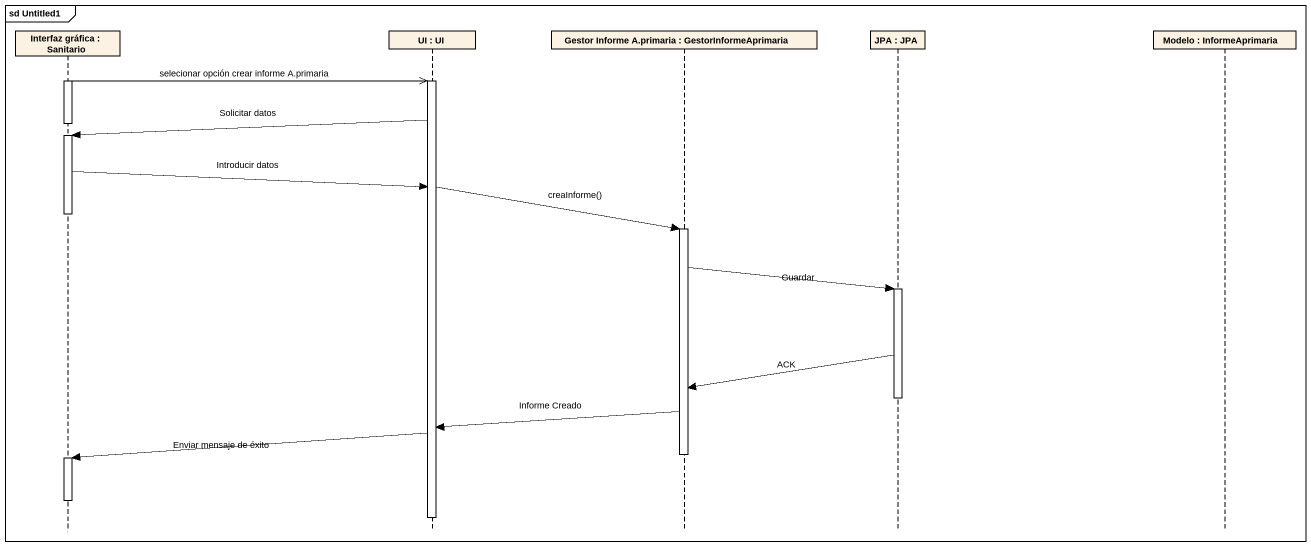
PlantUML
@startuml
mainframe sd Untitled1
hide footbox
participant "Interfaz gráfica : Sanitario" as Interfaz_gráfica
participant "UI : UI" as UI
participant "Gestor Informe A.primaria : GestorInformeAprimaria" as Gestor_Informe_A_primaria
participant "JPA : JPA" as JPA
participant "Modelo : InformeAprimaria" as Modelo

activate Interfaz_gráfica
Interfaz_gráfica ->> UI : selecionar opción crear informe A.primaria
activate UI
UI -> Interfaz_gráfica : Solicitar datos
Interfaz_gráfica -> UI : Introducir datos
UI -> Gestor_Informe_A_primaria : creaInforme()
deactivate Interfaz_gráfica
activate Gestor_Informe_A_primaria
Gestor_Informe_A_primaria -> JPA : Guardar
activate JPA
JPA -> Gestor_Informe_A_primaria : ACK
deactivate JPA
Gestor_Informe_A_primaria -> UI : Informe Creado
UI -> Interfaz_gráfica : Enviar mensaje de éxito
deactivate Gestor_Informe_A_primaria
activate Interfaz_gráfica
deactivate Interfaz_gráfica
deactivate UI
@enduml
